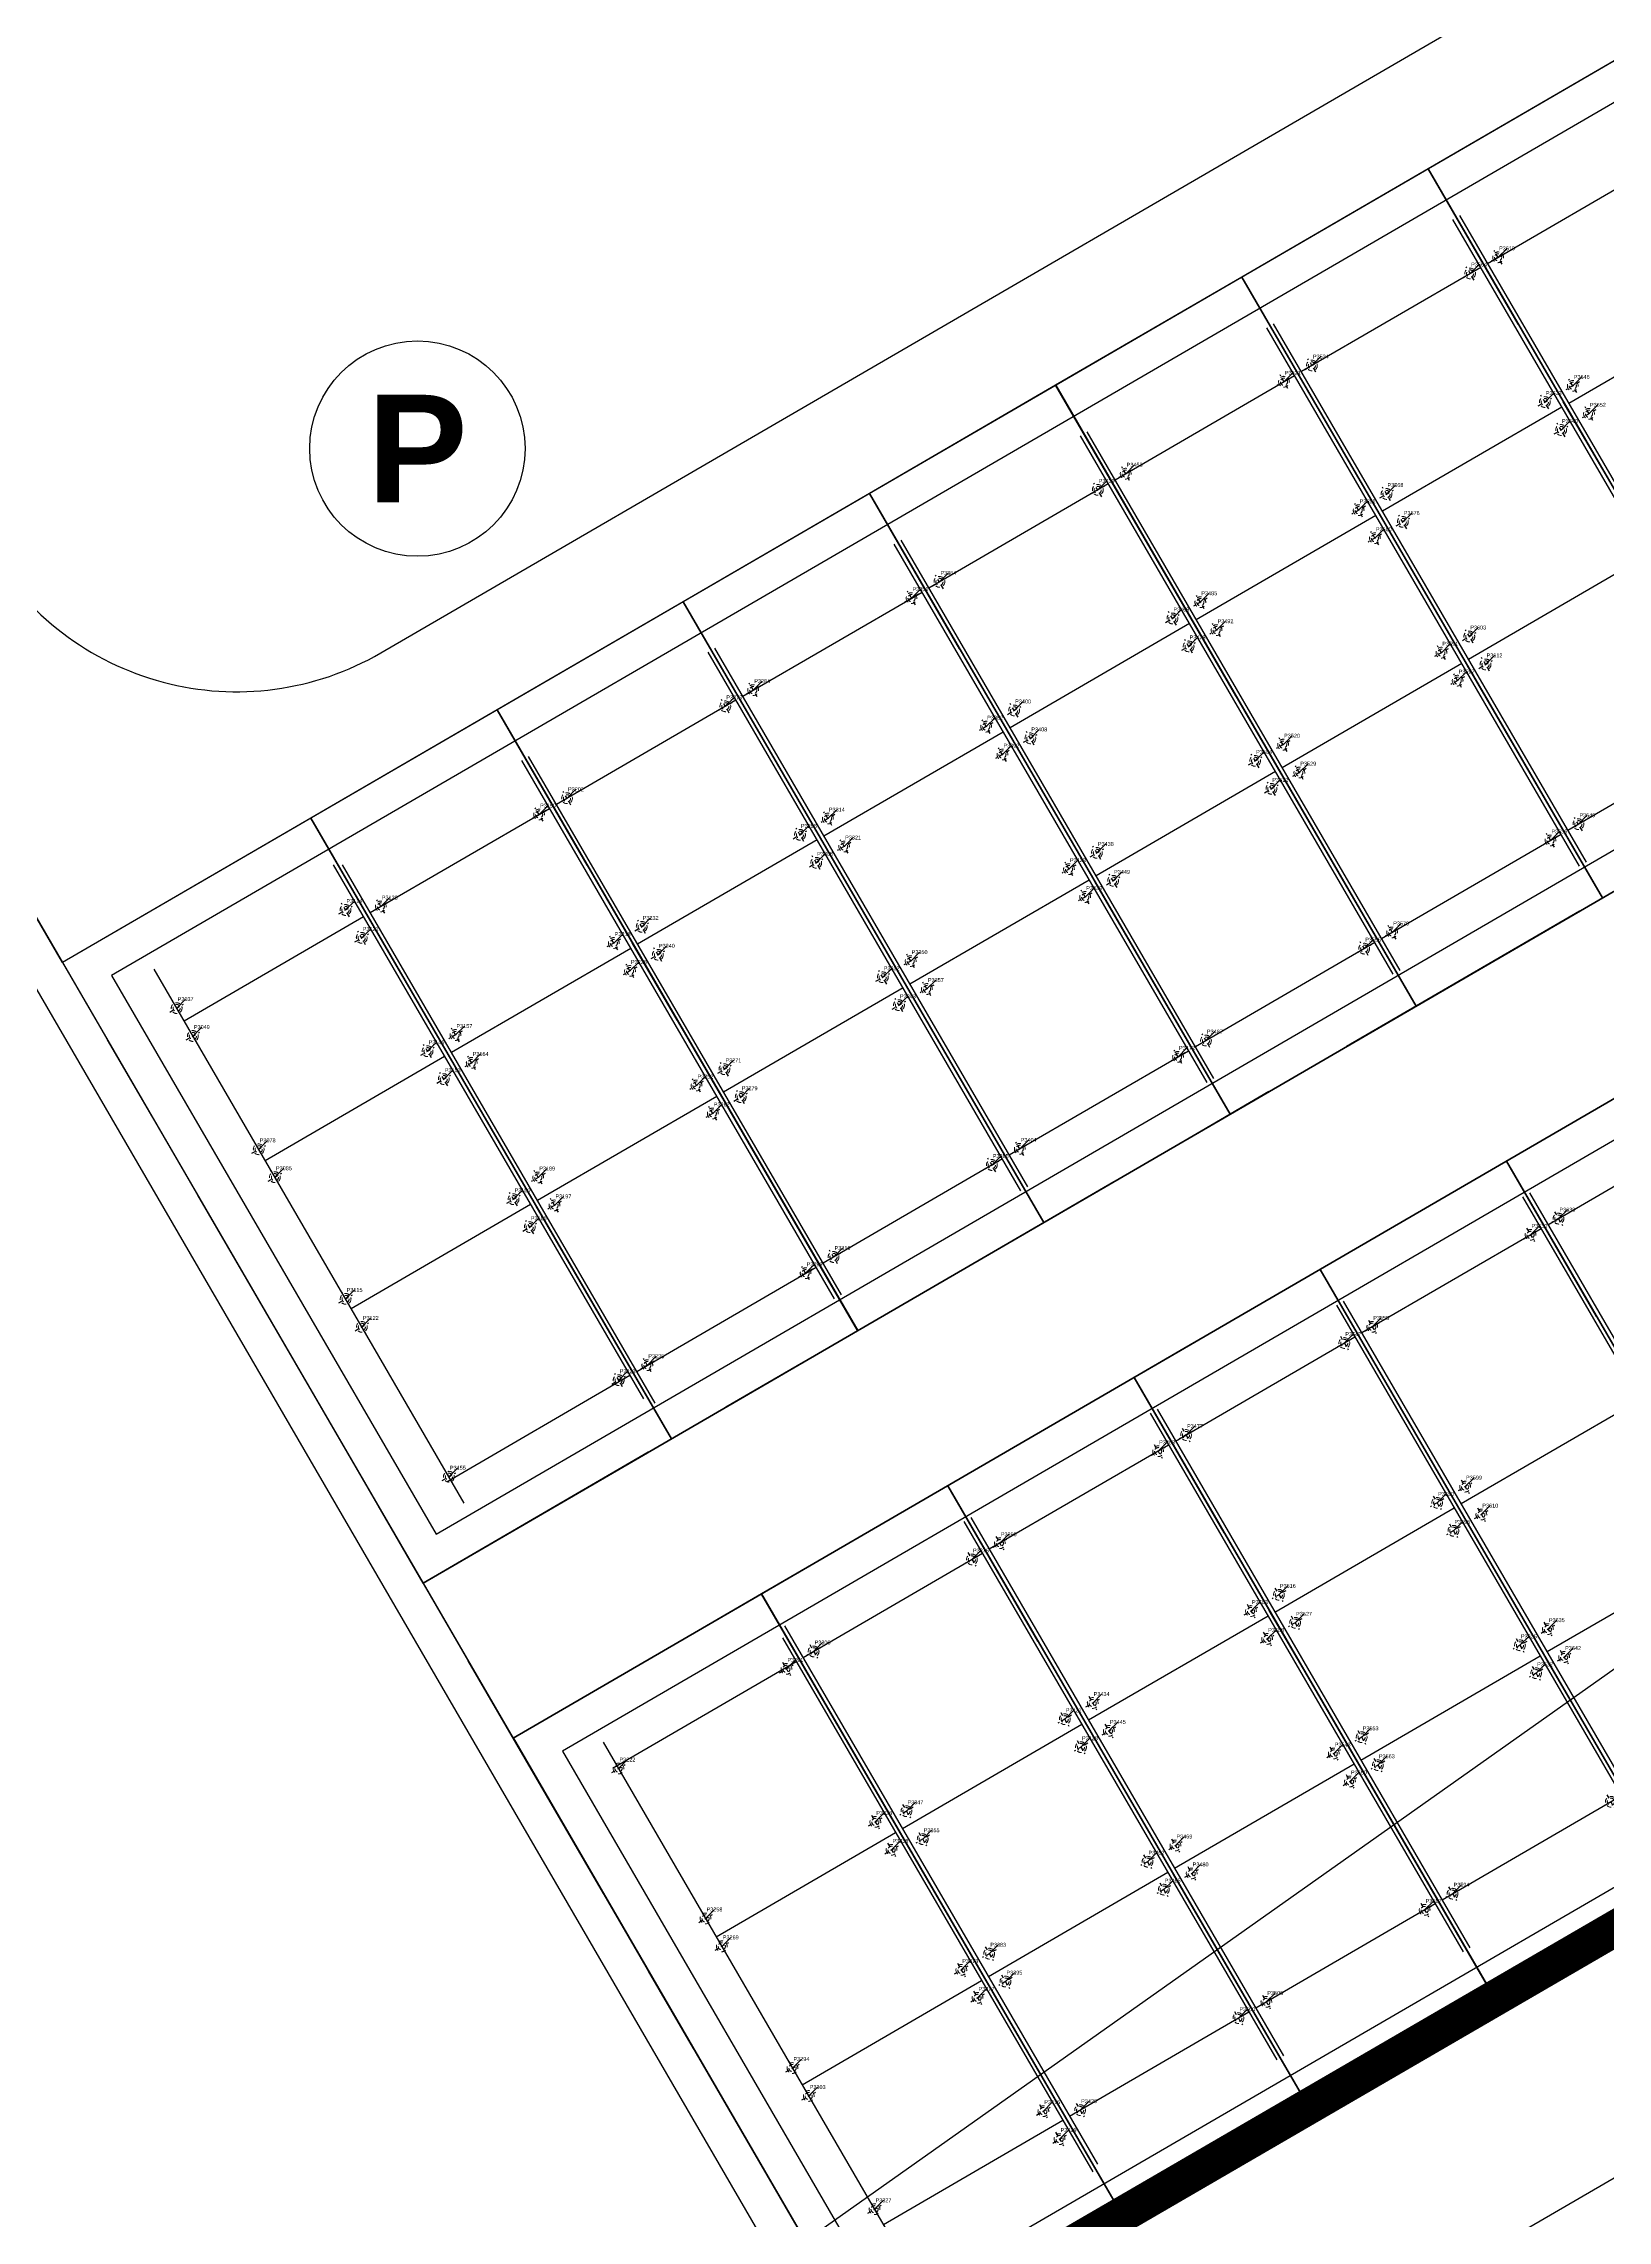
# Model space of a CAD drawing. Header units: millimetres. Extents: x 567980 to 569430, y 2065777 to 2066666.
# Drawn here: x 568841.2 to 568884.8, y 2066157.6 to 2066218.3 of the extents above; entities that cross this region are included whole.
import ezdxf
from ezdxf.enums import TextEntityAlignment as Align
from ezdxf.xclip import XClip

# ---------------------------------------------------------------- set-up
doc = ezdxf.new("R2010")
doc.units = ezdxf.units.MM
for name, pattern in [('ACAD_ISO10W100', [18.5, 12, -3, 0.5, -3]), ('CENTER', [3, 1.5, -0.5, 0.5, -0.5]), ('CENTER2', [1.125, 0.75, -0.125, 0.125, -0.125]), ('DOT', [0.25, 0, -0.25]), ('HIDDEN', [0.75, 0.5, -0.25]), ('Xref Grid (A1)$0$CENTER2', [1.125, 0.75, -0.125, 0.125, -0.125]), ('Xref Grid A1-G$0$CENTER2', [1.125, 0.75, -0.125, 0.125, -0.125])]:
    doc.linetypes.add(name, pattern=pattern)
for name, color, linetype, lineweight in [('A-KY HIEU', 34, 'Continuous', 20), ('A-NET THAY', 125, 'Continuous', 18), ('boDnv', 54, 'Continuous', 25), ('E- RANH GIOI', 1, 'CENTER', 13), ('kata_text', 254, 'Continuous', 30)]:
    doc.layers.add(name, color=color, linetype=linetype, lineweight=lineweight)
for name, color, linetype in [('BoThamCo', 94, 'Continuous'), ('CDC.01.AXIS', 160, 'CENTER2'), ('ChiaLo', 128, 'CENTER'), ('datoHonHop', 42, 'Continuous'), ('datOlienke', 42, 'Continuous'), ('ghi_chu', 7, 'Continuous'), ('LogDg', 7, 'Continuous'), ('LoLK', 6, 'Continuous'), ('RANHGIOI', 2, 'HIDDEN'), ('TimDg', 222, 'Continuous'), ('ViaHeS', 32, 'Continuous'), ('Xref Grid (A1)$0$01.AXIS', 160, 'Xref Grid (A1)$0$CENTER2'), ('Xref Grid A1-G$0$01.AXIS', 160, 'Xref Grid A1-G$0$CENTER2')]:
    doc.layers.add(name, color=color, linetype=linetype)
doc.layers.add('KCS_Plotter', color=11, linetype='Continuous', plot=False)
doc.styles.add('ARIALB', font='', dxfattribs={"width": 0.75})
doc.styles.add('kata_dim', font='vnrms.shx', dxfattribs={"width": 0.66, "oblique": 7})
doc.styles.add('kata_text', font='arial.ttf', dxfattribs={"width": 0.8})
doc.styles.add('rms', font='romans.shx', dxfattribs={"width": 0.7, "bigfont": 'vns.shx'})
doc.styles.get('ARIALB').set_extended_font_data('.VnArialH', bold=True)
doc.linetypes.add('ADL', pattern='A,0.125,-0.15,["++",rms,S=0.5,R=0,X=0,Y=-0.2245],-1.35,1.125', length=2.75)
doc.dimstyles.new('kata_dim_iso', dxfattribs={"dimtxt": 2.5, "dimasz": 1.5, "dimexe": 1.5, "dimexo": 2.5, "dimtad": 1, "dimdec": 0, "dimzin": 0, "dimdsep": 46, "dimtxsty": 'kata_dim', "dimblk": 'kata_block_ArchTick', "dimcen": 0.09, "dimdle": 1.2, "dimclrd": 8, "dimclre": 8, "dimclrt": 3, "dimadec": 0, "dimazin": 0, "dimtfac": 1, "dimtdec": 0, "dimtix": 1, "dimtofl": 0, "dimtmove": 0, "dimatfit": 3, "dimfxl": 3.75, "dimfxlon": 1, "dimtolj": 1, "dimtzin": 0, "dimarcsym": 0})

# ---------------------------------------------------------------- blocks, each defined once
blk = doc.blocks.new('dsl')
at = {"color": 158, "linetype": 'DOT'}
blk.add_wipeout([(0, 1.5), (0.336, 1.462), (0.727, 1.312), (1.018, 1.102), (1.234, 0.852), (1.354, 0.645), (1.442, 0.414), (1.5, 0), (1.441, -0.417), (1.326, -0.701), (1.151, -0.962), (0.914, -1.19), (0.612, -1.37), (0.38, -1.451), (0, -1.5), (-0.465, -1.426), (-0.792, -1.274), (-1.145, -0.969), (-1.316, -0.72), (-1.427, -0.463), (-1.493, -0.142), (-1.5, 0), (-1.461, 0.338), (-1.337, 0.68), (-1.173, 0.935), (-0.917, 1.187), (-0.627, 1.363), (-0.254, 1.478)], dxfattribs=at).dxf.layer = 'ghi_chu'
at = {"layer": 'ghi_chu', "color": 32}
blk.add_circle((0, 0), 1.5, dxfattribs=at)
at = {"layer": 'ghi_chu', "style": 'ARIALB'}
blk.add_attdef('01', text='', height=1.5, dxfattribs=at).set_placement((0, -0.75), align=Align.CENTER)
blk = doc.blocks.new('NEN')
at = {"layer": 'boDnv', "color": 10, "linetype": 'ADL', "ltscale": 0.25}
blk.add_lwpolyline([(270.404, -156.648), (272.264, -150.423), (266.19, -138.279), (158.216, -201.014), (167.259, -216.577)], close=True, dxfattribs=at)
blk.add_lwpolyline([(122.207, -155.785), (32.175, -208.166), (29.801, -214.701), (39.524, -241.582, 0.256594), (53.262, -253.666, -0.085173), (69.537, -260.336, 0.265195), (88.352, -261.098, 0.012088), (129.923, -238.27), (165.53, -217.582), (130.973, -158.106)], format="xyb", close=True, dxfattribs=at)
at = {"layer": 'BoThamCo'}
blk.add_lwpolyline([(274.126, -178.484, 1), (272.368, -175.457), (138.589, -253.186, -0.013452), (91.443, -278.907, 0.999991), (93.036, -282.024, 0.013452), (140.347, -256.212)], format="xyb", close=True, dxfattribs=at)
at = {"layer": 'ChiaLo', "ltscale": 5}
for points in [[(264.367, -132.399), (154.337, -196.328)], [(266.608, -136.879), (156.849, -200.651)], [(192.382, -174.223), (182.334, -156.93)], [(166.897, -217.944), (131.629, -157.245)], [(187.194, -177.238), (177.146, -159.945)], [(182.006, -180.252), (171.959, -162.959)], [(176.818, -183.266), (166.771, -165.973)], [(171.63, -186.28), (161.583, -168.988)], [(166.442, -189.295), (156.395, -172.002)], [(161.255, -192.309), (151.207, -175.016)], [(194.566, -201.868), (184.518, -184.575)], [(189.378, -204.882), (179.33, -187.589)], [(184.19, -207.897), (174.142, -190.604)], [(179.002, -210.911), (168.954, -193.618)], [(173.814, -213.925), (163.766, -196.632)]]:
    blk.add_lwpolyline(points, dxfattribs=at)
at = {"layer": 'datoHonHop', "linetype": 'ByBlock'}
blk.add_lwpolyline([(122.062, -154.713), (31.359, -207.484), (28.737, -214.7), (38.583, -241.923, 0.256594), (53.045, -254.642, -0.085173), (69.006, -261.184, 0.265195), (88.812, -261.986, 0.012088), (130.425, -239.135), (166.897, -217.944), (131.629, -157.245)], format="xyb", close=True, dxfattribs=at)
at = {"layer": 'LogDg'}
blk.add_lwpolyline([(274.252, -178.7, 1), (272.242, -175.241), (138.463, -252.969, -0.013452), (91.329, -278.685, 0.999992), (93.15, -282.246, 0.013452), (140.473, -256.428)], format="xyb", close=True, dxfattribs=at)
at = {"layer": 'LoLK'}
for points in [[(187.522, -153.916), (182.334, -156.93), (192.382, -174.223), (197.57, -171.209)], [(182.334, -156.93), (177.146, -159.945), (187.194, -177.238), (192.382, -174.223)], [(177.146, -159.945), (171.959, -162.959), (182.006, -180.252), (187.194, -177.238)], [(171.959, -162.959), (166.771, -165.973), (176.818, -183.266), (182.006, -180.252)], [(166.771, -165.973), (161.583, -168.988), (171.63, -186.28), (176.818, -183.266)], [(161.583, -168.988), (156.395, -172.002), (166.442, -189.295), (171.63, -186.28)], [(156.395, -172.002), (151.207, -175.016), (161.255, -192.309), (166.442, -189.295)], [(151.207, -175.016), (144.29, -179.035), (154.337, -196.328), (161.255, -192.309)], [(189.706, -181.561), (184.518, -184.575), (194.566, -201.868), (199.753, -198.854)], [(184.518, -184.575), (179.33, -187.589), (189.378, -204.882), (194.566, -201.868)], [(179.33, -187.589), (174.142, -190.604), (184.19, -207.897), (189.378, -204.882)], [(174.142, -190.604), (168.954, -193.618), (179.002, -210.911), (184.19, -207.897)], [(168.954, -193.618), (163.766, -196.632), (173.814, -213.925), (179.002, -210.911)], [(163.766, -196.632), (156.849, -200.651), (166.897, -217.944), (173.814, -213.925)]]:
    blk.add_lwpolyline(points, close=True, dxfattribs=at)
at = {"layer": 'ViaHeS'}
blk.add_lwpolyline([(271.249, -157.314), (273.336, -150.33), (257.64, -118.948), (251.08, -116.988), (144.29, -179.035), (131.629, -157.245), (122.062, -154.713), (31.359, -207.484), (28.737, -214.7), (38.583, -241.923, 0.256594), (53.045, -254.642, -0.085173), (69.006, -261.184, 0.265195), (88.812, -261.986, 0.012088), (130.425, -239.135)], format="xyb", close=True, dxfattribs=at)
blk.add_lwpolyline([(266.608, -136.879), (264.367, -132.399), (154.337, -196.328), (156.849, -200.651)], close=True, dxfattribs=at)
at = {"layer": 'ghi_chu', "xscale": 2, "yscale": 2, "zscale": 2}
blk.add_blockref('dsl', (154.176, -164.722), dxfattribs=at).add_auto_attribs({'01': 'p'})
at = {"layer": 'boDnv', "color": 10, "linetype": 'ADL', "ltscale": 0.25}
blk.add_lwpolyline([(263.053, -132.006), (256.939, -119.782), (251.208, -118.07), (145.657, -179.397), (154.7, -194.961)], close=True, dxfattribs=at)
at = {"layer": 'datOlienke'}
for points in [[(264.367, -132.399), (257.64, -118.948), (251.08, -116.988), (144.29, -179.035), (154.337, -196.328)], [(271.249, -157.314), (273.336, -150.33), (266.608, -136.879), (156.849, -200.651), (166.897, -217.944)]]:
    blk.add_lwpolyline(points, close=True, dxfattribs=at)
at = {"layer": 'LogDg'}
for points in [[(34.296, -348.766, -0.124666), (14.114, -339.771, 0.262937), (-5.331, -336.771, -0.009345), (-40.959, -349.473), (-145.868, -384.68, 0.405257), (-155.456, -403.235), (-146.557, -432.72), (-158.046, -436.187), (-166.572, -407.936, 0.423227), (-185.704, -398.049), (-272.077, -427.035, 0.40652), (-277.181, -436.964), (-262.947, -483.397), (-271.552, -486.035), (-285.593, -440.232, 0.421949), (-295.787, -434.992), (-422.26, -477.436, 0.346831), (-427.684, -485.726), (-426.662, -497.249, 0.109851), (-417.21, -527.045), (-422.398, -530.058, -0.109851), (-432.639, -497.779), (-433.194, -491.512, 0.484967), (-443.708, -484.634), (-484.199, -498.222, 0.36701), (-492.228, -511.51), (-484.402, -560.012), (-490.326, -560.967), (-497.433, -516.92, 0.457512), (-512.889, -507.388), (-525.337, -511.314, 0.375227), (-533.554, -524.795, 0.049445), (-523.248, -562.118), (-518.404, -576.577), (-525.515, -578.96), (-530.307, -564.659, -0.044276), (-540.221, -530.036, 0.448349), (-555.614, -520.863), (-568.853, -525.038), (-576.072, -502.149), (-552.391, -494.681, 0.333336), (-544.003, -482.976), (-545.865, -397.305, 0.120559), (-569.998, -307.198), (-621.979, -219.712, 0.334943), (-635.359, -214.239), (-686.931, -227.855), (-689.803, -216.977), (-647.957, -205.93, 0.498191), (-640.704, -188.198), (-654.378, -165.183, -0.144979), (-668.853, -108.061), (-659.845, 118.23, 0.428088), (-671.924, 130.707), (-689.222, 130.58), (-689.305, 141.83), (-670.344, 141.969, 0.400474), (-658.442, 153.492), (-657.828, 168.904), (-656.06, 189.374), (-648.588, 188.728), (-650.341, 168.432), (-650.889, 154.678, 0.425345), (-638.921, 142.201), (-621.613, 142.328, 0.402651), (-609.707, 153.94), (-609.387, 163.859, -0.019867), (-608.227, 179.942), (-606.8, 192.652), (-600.838, 191.983), (-602.264, 179.273, 0.019867), (-603.39, 163.665), (-603.676, 154.802, 0.425871), (-591.594, 142.415), (-548.362, 142.733), (-548.28, 131.483), (-592.887, 131.155, 0.401789), (-604.791, 119.578), (-607.754, 35.571, -0.005984), (-607.983, 30.718, 0.462462), (-599.177, 22.287), (-555.377, 26.801), (-554.762, 20.832), (-603.242, 15.836, 0.355613), (-610.381, 8.689), (-613.794, -24.838, 0.475348), (-605.015, -33.606), (-508.268, -23.636, 0.016072), (-476.806, -19.368, 0.37392), (-470.138, -11.259), (-470.705, 9.348), (-464.707, 9.513), (-464.235, -7.648, 0.461916), (-454.747, -15.288), (-421.581, -8.993, 0.020567), (-382.015, 0.216), (-299.764, 22.963, 0.415004), (-292.798, 35.293), (-296.969, 50.218), (-285.412, 53.448), (-281.218, 38.439, 0.413423), (-268.921, 31.492), (-169.968, 58.858, 0.427702), (-164.496, 69.052), (-169.623, 84.754), (-163.92, 86.616), (-158.479, 69.956, 0.400853), (-148.742, 64.729), (-123.897, 71.6, 0.437327), (-113.795, 91.173), (-114.462, 93.013), (-128.551, 136.154), (-105.736, 143.605), (-91.769, 100.833), (-90.91, 98.466, 0.429754), (-70.957, 89.772, 0.001079), (-63.934, 92.766, 0.001474), (-62.342, 93.454), (-47.534, 99.909, 0.386536), (-43.126, 109.726), (-48.301, 125.574), (-42.598, 127.436), (-38.076, 113.59, 0.442444), (-27.275, 108.739), (111.617, 169.28, 0.414214), (115.754, 179.811), (109.361, 194.478), (114.861, 196.875), (121.255, 182.208, 0.414214), (131.785, 178.071), (252.97, 230.894), (276.872, 241.312), (291.579, 249.057, 0.419837), (295.267, 261.365), (290.95, 269.196), (301.459, 274.99), (306.058, 266.648, 0.408717), (318.136, 263.031), (326.546, 267.464), (332.148, 256.836), (324.233, 252.656, 0.419466), (320.555, 240.352), (397.092, 101.523, 0.433643), (408.413, 98.649), (440.787, 119.386), (444.023, 114.334), (410.428, 92.813, 0.395048), (407.737, 82.215), (451.056, 3.639, -0.005576), (472.219, -35.781, 0.422017), (490.066, -41.118), (502.995, -33.918), (514.672, -54.886), (500.295, -62.892, 0.404193), (495.052, -80.181), (502.502, -94.711), (491.824, -100.186), (485.095, -87.061, 0.424556), (467.192, -81.64), (316.164, -165.913), (307.211, -171.115, 0.396001), (304.075, -181.611), (326.147, -225.742), (318.098, -229.768), (296.726, -187.038, 0.432664), (285.552, -183.699), (178.072, -246.148, 0.389772), (174.86, -256.488), (194.1, -297.126), (188.677, -299.693), (170.231, -260.733, 0.439085), (158.982, -257.239), (145.496, -265.075, -0.013452), (97.701, -291.151, 0.262926), (86.853, -307.563, -0.162068), (76.015, -333.842, 0.270323), (72.318, -353.653), (79.981, -375.074), (57.383, -383.157), (49.72, -361.737, 0.270325), (34.296, -348.766)], [(49.536, -260.065, -0.269945), (34.095, -247.153), (22.999, -216.476, -0.362457), (26.499, -206.84), (119.685, -152.625, -0.414384), (136.095, -156.969), (142.222, -167.514, 0.414214), (153.158, -170.413), (250.593, -113.801, -0.432664), (261.767, -117.14), (278.799, -151.193, -0.396001), (275.663, -161.688), (133.439, -244.323, -0.012999), (88.371, -268.964, -0.278117), (67.767, -267.557, 0.110848), (49.536, -260.065)]]:
    blk.add_lwpolyline(points, format="xyb", dxfattribs=at)
at = {"layer": 'RANHGIOI', "color": 1, "ltscale": 9, "const_width": 1}
blk.add_lwpolyline([(460, -51.299, 0.006594), (435.293, -5.051), (303.078, 234.769), (284.672, 225.077), (-55.993, 76.586), (-56.839, 76.223, -0.005137), (-90.743, 62.093), (-377.217, -17.133, -0.020567), (-418.225, -26.678), (-463.443, -35.259, -0.021218), (-506.422, -41.541), (-623.638, -53.62), (-626.464, -70.884, 0.128574), (-620.42, -135.36), (-615.505, -148.86, 0.039408), (-607.143, -167.188), (-594.172, -190.555), (-547.57, -259.493, -0.11987), (-522.704, -326.397), (-507.917, -451.947), (-504.475, -473.277), (-499.271, -471.636), (-50.48, -321.024, 0.050684), (130.425, -239.135), (301.319, -139.843)], format="xyb", close=True, dxfattribs=at)
at = {"layer": 'TimDg', "linetype": 'ACAD_ISO10W100', "ltscale": 0.75}
for points in [[(335.549, -254.599), (124.099, 168.176)], [(9.149, -213.464), (246.062, -75.628)]]:
    blk.add_lwpolyline(points, dxfattribs=at)
blk.add_lwpolyline([(-358.633, -282.039), (-15.318, -166.825, 0.050829), (-9.777, -164.314), (222.735, -29.039)], format="xyb", dxfattribs=at)
at = {"layer": 'ViaHeS', "elevation": 0}
blk.add_lwpolyline([(-483.362, -504.27), (-441.21, -490.124), (-436.029, -493.514), (-435.627, -498.044, 0.109851), (-424.993, -531.564), (-414.615, -525.539, -0.109851), (-423.674, -496.984), (-424.342, -489.445), (-420.001, -483.006), (-295.249, -441.14), (-289.043, -444.33), (-275.854, -487.354), (-258.645, -482.078), (-271.972, -438.601), (-268.698, -432.23), (-181.634, -403.012), (-172.975, -407.486), (-163.79, -437.92), (-140.813, -430.986), (-150.211, -399.847), (-145.597, -390.918), (-39.026, -355.153, 0.008545), (-6.235, -343.522, -0.249193), (12.375, -345.964, 0.09975), (30.772, -354.181, -0.256949), (45.215, -366.957), (51.733, -385.178), (85.63, -373.053), (79.112, -354.831, -0.256949), (82.174, -335.793, 0.136918), (92.607, -310.438, -0.249193), (103.308, -295.017, 0.012659), (148.511, -270.262), (162.157, -262.333), (168.62, -264.341), (185.966, -300.977), (196.811, -295.842), (179.033, -258.291), (181.216, -251.26), (287.384, -189.574), (293.944, -191.534), (314.073, -231.781), (330.172, -223.729), (309.538, -182.474), (311.625, -175.49), (319.134, -171.127), (408.277, -121.386), (412.274, -122.589), (434.351, -165.321), (442.347, -161.19), (420.137, -118.201), (421.38, -114.074), (470.335, -86.758), (479.641, -89.576), (486.485, -102.924), (507.841, -91.973), (500.499, -77.654), (503.421, -68.019), (517.591, -60.128), (500.076, -28.676), (486.971, -35.974), (477.625, -33.17, 0.0056), (456.311, 6.536), (412.324, 86.322), (414.12, 93.398), (444.832, 113.071), (439.977, 120.649), (409.766, 101.296), (403.142, 102.978), (327.714, 239.794), (330.524, 249.193), (334.945, 251.528), (323.749, 272.772), (318.926, 270.23), (309.354, 273.096), (306.713, 277.887), (285.696, 266.299), (288.11, 261.921), (285.295, 252.529), (274.271, 246.724), (129.387, 183.571), (122.806, 186.157), (117.612, 198.074), (106.611, 193.279), (111.806, 181.362), (109.22, 174.781), (26.33, 138.65), (-29.869, 114.154), (-36.004, 116.909), (-39.746, 128.368), (-51.153, 124.642), (-47.055, 112.092), (-50.086, 105.341), (-75.921, 94.08), (-84.511, 97.937), (-100.033, 145.467), (-134.254, 134.292), (-118.657, 86.529), (-123.231, 78.009), (-150.258, 70.535), (-156.629, 73.955), (-161.068, 87.547), (-172.475, 83.822), (-168.207, 70.753), (-171.474, 64.667), (-269.546, 37.545), (-275.711, 41.028), (-279.634, 55.063), (-302.748, 48.603), (-298.843, 34.63), (-302.316, 28.482), (-383.614, 5.999, -0.020567), (-422.7, -3.099), (-456.246, -9.465), (-461.296, -5.399), (-461.708, 9.595), (-473.703, 9.265), (-473.239, -7.637), (-478.028, -13.489, -0.015955), (-508.883, -17.667), (-606.147, -27.691), (-610.614, -23.229), (-607.49, 7.461), (-602.01, 12.947), (-554.455, 17.848), (-555.685, 29.785), (-600.448, 25.172), (-605.043, 29.645, 0.007073), (-604.756, 35.466), (-601.912, 116.095), (-594.665, 123.142), (-548.221, 123.483), (-548.421, 150.733), (-593.42, 150.402), (-600.493, 157.35, -0.027886), (-599.283, 178.939), (-597.857, 191.648), (-609.782, 192.987), (-611.208, 180.277, 0.019867), (-612.385, 163.955), (-612.597, 157.389), (-619.823, 150.342), (-639.316, 150.198), (-646.998, 158.133), (-646.598, 168.196), (-644.852, 188.405), (-659.796, 189.697), (-661.572, 169.14), (-662.014, 158.023), (-670.332, 149.97), (-689.364, 149.83), (-689.163, 122.58), (-671.417, 122.71), (-663.736, 114.776), (-672.6, -107.912, 0.144979), (-657.602, -167.099), (-644.687, -188.836), (-648.335, -197.756), (-691.845, -209.242), (-684.889, -235.59), (-633.86, -222.118), (-622.039, -226.953), (-573.255, -309.058, -0.120474), (-549.614, -397.387), (-547.842, -478.902), (-555.298, -489.306), (-577.876, -496.427), (-567.048, -530.76), (-552.743, -526.248), (-543.713, -531.719, 0.042979), (-533.836, -565.928), (-529.071, -580.151), (-514.848, -575.386), (-519.719, -560.846, -0.045576), (-529.315, -527.166), (-523.005, -516.87), (-508.247, -512.215), (-500.456, -517.02), (-493.287, -561.445), (-481.44, -559.534), (-488.883, -513.408), (-483.362, -504.27)], format="xyb", dxfattribs=at)
blk = doc.blocks.new('NEN B')
at = {"layer": 'datOlienke'}
for points in [[(6.567, 25), (7.507, 40.01), (2.82, 45), (-120.687, 45), (-120.687, 25)], [(0, 0), (5.313, 4.99), (6.253, 20), (-120.687, 20), (-120.687, 0)]]:
    blk.add_lwpolyline(points, close=True, dxfattribs=at)
at = {"layer": 'LoLK'}
for points in [[(-112.687, 45), (-120.687, 45), (-120.687, 25), (-112.687, 25)], [(-106.687, 45), (-112.687, 45), (-112.687, 25), (-106.687, 25)], [(-100.687, 45), (-106.687, 45), (-106.687, 25), (-100.687, 25)], [(-94.687, 45), (-100.687, 45), (-100.687, 25), (-94.687, 25)], [(-88.687, 45), (-94.687, 45), (-94.687, 25), (-88.687, 25)], [(-82.687, 45), (-88.687, 45), (-88.687, 25), (-82.687, 25)], [(-76.687, 45), (-82.687, 45), (-82.687, 25), (-76.687, 25)], [(-70.687, 45), (-76.687, 45), (-76.687, 25), (-70.687, 25)], [(-112.687, 20), (-120.687, 20), (-120.687, 0), (-112.687, 0)], [(-106.687, 20), (-112.687, 20), (-112.687, 0), (-106.687, 0)], [(-100.687, 20), (-106.687, 20), (-106.687, 0), (-100.687, 0)], [(-94.687, 20), (-100.687, 20), (-100.687, 0), (-94.687, 0)], [(-88.687, 20), (-94.687, 20), (-94.687, 0), (-88.687, 0)], [(-82.687, 20), (-88.687, 20), (-88.687, 0), (-82.687, 0)]]:
    blk.add_lwpolyline(points, close=True, dxfattribs=at)
blk = doc.blocks.new('A$C758D662A')
at = {"linetype": 'HIDDEN', "ltscale": 500}
for radius in [300, 200]:
    blk.add_circle((0, 0), radius, dxfattribs=at)
at = {"layer": 'CDC.01.AXIS', "ltscale": 200}
for p, q in [((437, 0), (-437, 0)), ((0, 437), (0, -437))]:
    blk.add_line(p, q, dxfattribs=at)
blk = doc.blocks.new('pile Plan')
at = {"xscale": 0.5, "yscale": 0.5, "zscale": 0.5}
for p in [(340, 14779), (5440.000004, 14779), (340, 9630), (5440.000004, 9630), (340, 8730), (5440.000004, 8730), (340, 5040), (5440.000004, 5040), (340, 4140), (5440.000004, 4140), (340, -1), (5440.000004, -1)]:
    blk.add_blockref('A$C758D662A', p, dxfattribs=at)
blk = doc.blocks.new('A1 - 2')
at = {"layer": 'Xref Grid (A1)$0$01.AXIS', "ltscale": 500}
for p, q in [((0.11, -1.086), (0.11, -18.434)), ((5.89, -1.086), (5.89, -18.434)), ((0.11, -2.11), (5.89, -2.11)), ((0.11, -7.62), (5.89, -7.62)), ((0.11, -12.39), (5.89, -12.39)), ((0.11, -16.89), (5.89, -16.89))]:
    blk.add_line(p, q, dxfattribs=at)
at = {"xscale": 0.001, "yscale": 0.001, "zscale": 0.001}
blk.add_blockref('pile Plan', (0.11, -16.89), dxfattribs=at)
blk = doc.blocks.new('A5 - 2')
at = {"layer": 'Xref Grid (A1)$0$01.AXIS', "ltscale": 500}
for p, q in [((0.11, -1.086), (0.11, -18.434)), ((5.89, -1.086), (5.89, -18.434)), ((0.11, -2.11), (5.89, -2.11)), ((0.11, -7.62), (5.89, -7.62)), ((0.11, -12.39), (5.89, -12.39)), ((0.11, -16.89), (5.89, -16.89))]:
    blk.add_line(p, q, dxfattribs=at)
at = {"xscale": 0.001, "yscale": 0.001, "zscale": 0.001}
blk.add_blockref('pile Plan', (0.11, -16.89), dxfattribs=at)
blk = doc.blocks.new('AT1 - 2')
at = {"layer": 'Xref Grid A1-G$0$01.AXIS', "ltscale": 500}
for p, q in [((0.11, -1.35), (0.11, -18.555)), ((5.89, -1.35), (5.89, -18.555)), ((6.009, -2.111), (0.11, -2.111)), ((5.89, -7.621), (0.11, -7.621)), ((5.89, -12.391), (0.11, -12.391)), ((5.89, -16.891), (0.11, -16.891))]:
    blk.add_line(p, q, dxfattribs=at)
at = {"xscale": 0.0005, "yscale": 0.0005, "zscale": 0.0005}
for p in [(0.45, -2.151), (5.89, -2.202), (0.45, -7.082), (5.89, -7.03), (0.45, -7.982), (5.89, -7.93), (0.45, -11.851), (5.89, -11.851), (0.45, -12.751), (5.89, -12.751), (0.45, -16.401), (5.89, -16.401), (0.45, -17.301), (5.89, -17.301)]:
    blk.add_blockref('A$C758D662A', p, dxfattribs=at)
blk = doc.blocks.new('a1 sao - 2')
at = {"layer": 'Xref Grid (A1)$0$01.AXIS', "ltscale": 500}
for p, q in [((0.11, -1.086), (0.11, -18.434)), ((5.89, -1.086), (5.89, -18.434)), ((0.11, -2.11), (5.89, -2.11)), ((0.11, -7.62), (5.89, -7.62)), ((0.11, -12.39), (5.89, -12.39)), ((0.11, -16.89), (5.89, -16.89))]:
    blk.add_line(p, q, dxfattribs=at)
at = {"xscale": 0.001, "yscale": 0.001, "zscale": 0.001}
blk.add_blockref('pile Plan', (0.11, -16.89), dxfattribs=at)
blk = doc.blocks.new('a5 sao - 2')
at = {"layer": 'Xref Grid (A1)$0$01.AXIS', "ltscale": 500}
for p, q in [((-5.89, -1.086), (-5.89, -18.434)), ((-0.11, -1.086), (-0.11, -18.434)), ((-5.89, -2.11), (-0.11, -2.11)), ((-5.89, -7.62), (-0.11, -7.62)), ((-5.89, -12.39), (-0.11, -12.39)), ((-5.89, -16.89), (-0.11, -16.89))]:
    blk.add_line(p, q, dxfattribs=at)
at = {"xscale": 0.001, "yscale": 0.001, "zscale": 0.001}
blk.add_blockref('pile Plan', (-5.89, -16.89), dxfattribs=at)
blk = doc.blocks.new('AT1 SAO-2')
at = {"layer": 'Xref Grid A1-G$0$01.AXIS', "ltscale": 500}
for p, q in [((0.11, -1.35), (0.11, -18.555)), ((5.89, -1.35), (5.89, -18.555)), ((6.009, -2.111), (0.11, -2.111)), ((5.89, -7.621), (0.11, -7.621)), ((5.89, -12.391), (0.11, -12.391)), ((5.89, -16.891), (0.11, -16.891))]:
    blk.add_line(p, q, dxfattribs=at)
at = {"xscale": 0.0005, "yscale": 0.0005, "zscale": 0.0005}
for p in [(0.45, -2.151), (5.89, -2.202), (0.45, -7.082), (5.89, -7.03), (0.45, -7.982), (5.89, -7.93), (0.45, -11.851), (5.89, -11.851), (0.45, -12.751), (5.89, -12.751), (0.45, -16.401), (5.89, -16.401), (0.45, -17.301), (5.89, -17.301)]:
    blk.add_blockref('A$C758D662A', p, dxfattribs=at)
blk = doc.blocks.new('kata_block_ArchTick')
at = {"color": 8}
blk.add_line((1, 0), (-1, 0), dxfattribs=at)
at = {"color": 8, "const_width": 0.15}
blk.add_lwpolyline([(-0.5, -0.5), (0.5, 0.5)], dxfattribs=at)
blk = doc.blocks.new('A$C33BC4D2A')
at = {"layer": 'A-KY HIEU', "color": 0, "const_width": 1.022}
blk.add_lwpolyline([(14.345, -292.097), (14.345, -4.903), (414.985, -4.903), (414.985, -292.097)], close=True, dxfattribs=at)
at = {"layer": 'Defpoints', "color": 125}
blk.add_lwpolyline([(0, -297), (420, -297), (420, 0), (0, 0)], close=True, dxfattribs=at)
blk = doc.blocks.new('*U58')
at = {"color": 0, "ltscale": 0.8, "style": 'kata_text', "width": 0.8, "flags": 1}
blk.add_attdef('CHU_THICH', text='', height=2.2, dxfattribs=at).set_placement((0, 0), align=Align.MIDDLE_CENTER)
at = {"color": 0, "ltscale": 0.8, "style": 'kata_text', "width": 0.8}
blk.add_attdef('TEN', text='', height=2.2, dxfattribs=at).set_placement((5, 5), align=Align.MIDDLE_CENTER)
at = {"layer": 'Defpoints'}
blk.add_leader([(0, 0), (5, 5)], dimstyle='kata_dim_iso', override={"dimasz": 0.6, "dimgap": 0.625, "dimtad": 0}, dxfattribs=at)
blk = doc.blocks.new('A$C1AAD29DE')
at = {"layer": 'kata_text', "xscale": 50, "yscale": 50, "zscale": 50}
for p, values in [((254428, -225844, 0), {'TEN': 'P3619'}), ((253647, -226297, 0), {'TEN': 'P3604'}), ((249223, -228868, 0), {'TEN': 'P3534'}), ((248442, -229322, 0), {'TEN': 'P3521'}), ((256516, -229436, 0), {'TEN': 'P3646'}), ((255735, -229890, 0), {'TEN': 'P3633'}), ((256969, -230217, 0), {'TEN': 'P3652'}), ((256188, -230671, 0), {'TEN': 'P3640'}), ((244018, -231892, 0), {'TEN': 'P3453'}), ((243237, -232346, 0), {'TEN': 'P3439'}), ((251310, -232460, 0), {'TEN': 'P3568'}), ((250529, -232914, 0), {'TEN': 'P3551'}), ((251764, -233241, 0), {'TEN': 'P3576'}), ((250983, -233695, 0), {'TEN': 'P3560'}), ((238812, -234917, 0), {'TEN': 'P3364'}), ((238032, -235370, 0), {'TEN': 'P3351'}), ((246105, -235485, 0), {'TEN': 'P3485'}), ((245324, -235938, 0), {'TEN': 'P3468'}), ((246559, -236266, 0), {'TEN': 'P3492'}), ((245778, -236719, 0), {'TEN': 'P3478'}), ((252843, -236896, 0), {'TEN': 'P3591'}), ((253624, -236442, 0), {'TEN': 'P3603'}), ((254078, -237223, 0), {'TEN': 'P3612'}), ((233607, -237941, 0), {'TEN': 'P3284'}), ((253297, -237677, 0), {'TEN': 'P3597'}), ((232826, -238395, 0), {'TEN': 'P3273'}), ((240900, -238509, 0), {'TEN': 'P3400'}), ((240119, -238963, 0), {'TEN': 'P3382'}), ((241353, -239290, 0), {'TEN': 'P3408'}), ((240573, -239744, 0), {'TEN': 'P3392'}), ((247638, -239921, 0), {'TEN': 'P3504'}), ((248419, -239467, 0), {'TEN': 'P3520'}), ((248872, -240248, 0), {'TEN': 'P3529'}), ((228402, -240965, 0), {'TEN': 'P3202'}), ((248091, -240701, 0), {'TEN': 'P3512'}), ((227621, -241419, 0), {'TEN': 'P3190'}), ((235694, -241534, 0), {'TEN': 'P3314'}), ((256673, -241690, 0), {'TEN': 'P3649'}), ((234914, -241987, 0), {'TEN': 'P3298'}), ((236148, -242314, 0), {'TEN': 'P3321'}), ((243213, -242491, 0), {'TEN': 'P3438'}), ((255892, -242144, 0), {'TEN': 'P3636'}), ((235367, -242768, 0), {'TEN': 'P3308'}), ((242433, -242945, 0), {'TEN': 'P3423'}), ((243667, -243272, 0), {'TEN': 'P3449'}), ((222209, -244088, 0), {'TEN': 'P3114'}), ((223196, -243990, 0), {'TEN': 'P3128'}), ((242886, -243726, 0), {'TEN': 'P3429'}), ((222663, -244869, 0), {'TEN': 'P3121'}), ((230489, -244558, 0), {'TEN': 'P3232'}), ((251468, -244715, 0), {'TEN': 'P3570'}), ((229708, -245012, 0), {'TEN': 'P3218'}), ((230943, -245339, 0), {'TEN': 'P3240'}), ((238008, -245516, 0), {'TEN': 'P3350'}), ((250687, -245168, 0), {'TEN': 'P3555'}), ((230162, -245792, 0), {'TEN': 'P3228'}), ((237227, -245969, 0), {'TEN': 'P3332'}), ((237681, -246750, 0), {'TEN': 'P3343'}), ((238462, -246296, 0), {'TEN': 'P3357'}), ((217490, -246830, 0), {'TEN': 'P3037'}), ((217943, -247611, 0), {'TEN': 'P3049'}), ((225284, -247582, 0), {'TEN': 'P3157'}), ((246262, -247739, 0), {'TEN': 'P3487'}), ((224503, -248035, 0), {'TEN': 'P3146'}), ((225737, -248363, 0), {'TEN': 'P3164'}), ((232803, -248540, 0), {'TEN': 'P3271'}), ((245482, -248193, 0), {'TEN': 'P3472'}), ((224956, -248816, 0), {'TEN': 'P3153'}), ((232022, -248994, 0), {'TEN': 'P3252'}), ((232476, -249774, 0), {'TEN': 'P3262'}), ((233256, -249321, 0), {'TEN': 'P3279'}), ((219783, -250777, 0), {'TEN': 'P3078'}), ((241057, -250763, 0), {'TEN': 'P3404'}), ((220237, -251558, 0), {'TEN': 'P3085'}), ((227597, -251564, 0), {'TEN': 'P3189'}), ((240276, -251217, 0), {'TEN': 'P3385'}), ((226907, -252173, 0), {'TEN': 'P3180'}), ((228051, -252345, 0), {'TEN': 'P3197'}), ((256116, -252715, 0), {'TEN': 'P3639'}), ((227360, -252954, 0), {'TEN': 'P3186'}), ((255335, -253169, 0), {'TEN': 'P3630'}), ((235852, -253788, 0), {'TEN': 'P3316'}), ((235071, -254241, 0), {'TEN': 'P3299'}), ((222213, -254960, 0), {'TEN': 'P3115'}), ((222667, -255740, 0), {'TEN': 'P3122'}), ((250911, -255740, 0), {'TEN': 'P3558'}), ((250130, -256193, 0), {'TEN': 'P3547'}), ((230647, -256812, 0), {'TEN': 'P3235'}), ((229846, -257231, 0), {'TEN': 'P3223'}), ((245706, -258764, 0), {'TEN': 'P3477'}), ((244925, -259218, 0), {'TEN': 'P3463'}), ((225101, -259929, 0), {'TEN': 'P3155'}), ((252726, -260660, 0), {'TEN': 'P3590'}), ((253506, -260207, 0), {'TEN': 'P3599'}), ((253960, -260987, 0), {'TEN': 'P3610'}), ((240500, -261788, 0), {'TEN': 'P3390'}), ((253179, -261441, 0), {'TEN': 'P3595'}), ((239720, -262242, 0), {'TEN': 'P3376'}), ((247520, -263685, 0), {'TEN': 'P3503'}), ((248301, -263231, 0), {'TEN': 'P3516'}), ((248755, -264012, 0), {'TEN': 'P3527'}), ((255820, -264189, 0), {'TEN': 'P3635'}), ((235295, -264813, 0), {'TEN': 'P3305'}), ((247974, -264465, 0), {'TEN': 'P3508'}), ((255039, -264642, 0), {'TEN': 'P3625'}), ((256274, -264969, 0), {'TEN': 'P3642'}), ((234534, -265301, 0), {'TEN': 'P3291'}), ((255493, -265423, 0), {'TEN': 'P3632'}), ((242315, -266709, 0), {'TEN': 'P3421'}), ((243096, -266255, 0), {'TEN': 'P3434'}), ((243549, -267036, 0), {'TEN': 'P3445'}), ((250615, -267213, 0), {'TEN': 'P3553'}), ((242769, -267490, 0), {'TEN': 'P3428'}), ((249834, -267667, 0), {'TEN': 'P3543'}), ((251068, -267994, 0), {'TEN': 'P3563'}), ((229840, -268087, 0), {'TEN': 'P3222'}), ((250288, -268447, 0), {'TEN': 'P3550'}), ((237020, -269579, 0), {'TEN': 'P3328'}), ((237890, -269280, 0), {'TEN': 'P3347'}), ((237473, -270359, 0), {'TEN': 'P3338'}), ((238344, -270061, 0), {'TEN': 'P3355'}), ((245409, -270237, 0), {'TEN': 'P3469'}), ((244629, -270691, 0), {'TEN': 'P3462'}), ((245863, -271018, 0), {'TEN': 'P3480'}), ((245082, -271472, 0), {'TEN': 'P3465'}), ((253156, -271586, 0), {'TEN': 'P3594'}), ((232274, -272276, 0), {'TEN': 'P3258'}), ((252375, -272040, 0), {'TEN': 'P3587'}), ((232728, -273057, 0), {'TEN': 'P3269'}), ((240204, -273262, 0), {'TEN': 'P3383'}), ((239424, -273716, 0), {'TEN': 'P3373'}), ((240658, -274043, 0), {'TEN': 'P3395'}), ((239877, -274497, 0), {'TEN': 'P3377'}), ((247950, -274611, 0), {'TEN': 'P3506'}), ((247170, -275064, 0), {'TEN': 'P3500'}), ((234704, -276458, 0), {'TEN': 'P3294'}), ((235158, -277239, 0), {'TEN': 'P3303'}), ((241717, -277663, 0), {'TEN': 'P3415'}), ((242745, -277635, 0), {'TEN': 'P3426'}), ((242171, -278444, 0), {'TEN': 'P3419'}), ((236998, -280406, 0), {'TEN': 'P3327'})]:
    blk.add_blockref('*U58', p, dxfattribs=at).add_auto_attribs(values)

msp = doc.modelspace()

# ---------------------------------------------------------------- linework, layer by layer
at = {"layer": 'Defpoints', "color": 1, "ltscale": 9, "const_width": 1}
msp.add_lwpolyline([(568982.152, 2066596.774), (568641.488, 2066448.283), (568640.642, 2066447.92, -0.005137), (568606.738, 2066433.79), (568320.264, 2066354.564, -0.020567), (568279.256, 2066345.02), (568234.037, 2066336.438, -0.021218), (568191.058, 2066330.157), (568073.843, 2066318.077), (568071.016, 2066300.813, 0.128574), (568077.06, 2066236.337), (568081.976, 2066222.838, 0.039408), (568090.337, 2066204.509), (568103.308, 2066181.143), (568149.911, 2066112.204, -0.11987), (568174.777, 2066045.3), (568189.564, 2065919.75), (568193.006, 2065898.42), (568198.209, 2065900.061), (568647.001, 2066050.673, 0.050684), (568827.906, 2066132.562), (568998.799, 2066231.855)], format="xyb", dxfattribs=at)

# ---------------------------------------------------------------- next in the draw order: block references
at = {"layer": 'boDnv', "extrusion": (-2.4685e-06, 4.62064e-06, 1)}
ref = msp.add_blockref('NEN', (568697.481, 2066371.697, 8.143), dxfattribs=at)
XClip(ref).set_block_clipping_path([(-95.7748162709, -416.20828746), (591.9650857092, 169.550739368)])

# ---------------------------------------------------------------- next in the draw order: linework, layer by layer
at = {"layer": 'KCS_Plotter', "extrusion": (-2.4685e-06, 4.62064e-06, 1)}
msp.add_line((568541.684, 2065930.213, 0), (569429.706, 2066558.171, 0), dxfattribs=at)

# ---------------------------------------------------------------- next in the draw order: block references
at = {"layer": 'A-NET THAY', "extrusion": (-2.4685e-06, 4.62064e-06, 1), "xscale": -1}
for name, p, rotation in [('a1 sao - 2', (568889.863, 2066197.474, 8.143), 210.1574367624477), ('a5 sao - 2', (568884.675, 2066194.46, 8.143), 210.1574367624477), ('a1 sao - 2', (568869.111, 2066185.417, 8.143), 210.1574367624477), ('a5 sao - 2', (568863.923, 2066182.403, 8.143), 210.1574367624477), ('A5 - 2', (568881.999, 2066187.122, 8.143), 30.15743676244769), ('A1 - 2', (568871.623, 2066181.094, 8.143), 30.15743676244769), ('AT1 - 2', (568861.247, 2066175.065, 8.143), 30.15743676244769)]:
    msp.add_blockref(name, p, dxfattribs=dict(at, rotation=rotation))
at = {"layer": 'A-NET THAY', "extrusion": (-2.4685e-06, 4.62064e-06, 1)}
for name, p, rotation in [('a1 sao - 2', (568889.863, 2066197.474, 8.143), 210.1574367624476), ('a5 sao - 2', (568874.299, 2066188.431, 8.143), 210.1574367624476), ('a1 sao - 2', (568869.111, 2066185.417, 8.143), 210.1574367624476), ('AT1 SAO-2', (568858.735, 2066179.388, 8.143), 210.1574367624476), ('A5 - 2', (568881.999, 2066187.122, 8.143), 30.15743676244771), ('A1 - 2', (568871.623, 2066181.094, 8.143), 30.15743676244771), ('A5 - 2', (568861.247, 2066175.065, 8.143), 30.15743676244771)]:
    msp.add_blockref(name, p, dxfattribs=dict(at, rotation=rotation))
at = {"layer": 'E- RANH GIOI', "extrusion": (-2.4685e-06, 4.62064e-06, 1), "xscale": 2.114336868039268, "yscale": 2.114336868039268, "zscale": 2.114336868039268}
msp.add_blockref('A$C33BC4D2A', (568541.684, 2066558.171, 8.143), dxfattribs=at)
at = {"layer": 'kata_text', "extrusion": (-2.4685e-06, 4.62064e-06, 1), "xscale": 0.0009966571095134595, "yscale": 0.0009966571095134595, "zscale": 0.0009966571095134595}
msp.add_blockref('A$C1AAD29DE', (568628.188, 2066437.393, 8.143), dxfattribs=at)
at = {"layer": 'LoLK', "extrusion": (-2.4685e-06, 4.62064e-06, 1), "rotation": 30.15743676244771}
msp.add_blockref('NEN B', (568968.73, 2066214.384, 8.143), dxfattribs=at)

doc.saveas('drawing.dxf')
